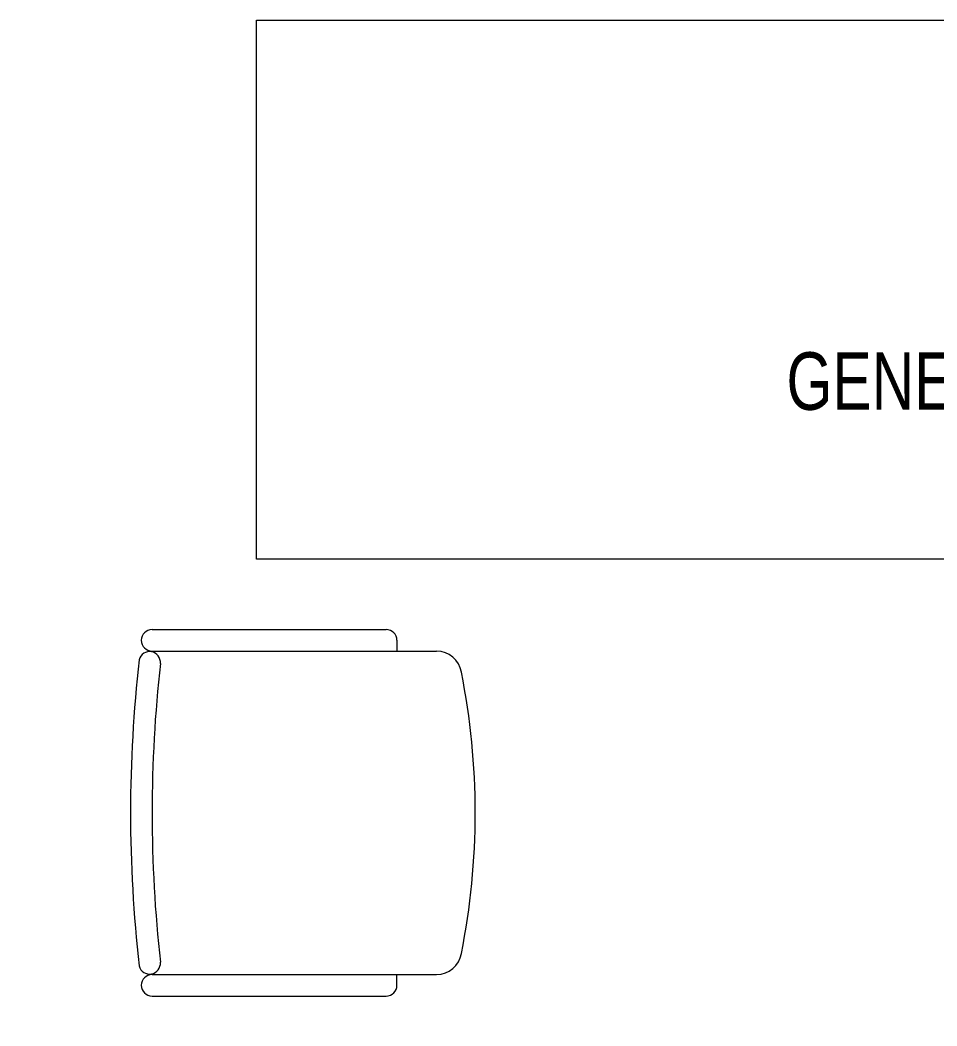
# Model space of a CAD drawing. Extents: x -234346 to 58427, y -132654 to -82394.
# Drawn here: x -36438 to -35163, y -102922 to -101523 of the extents above; entities that cross this region are included whole.
import ezdxf

# ---------------------------------------------------------------- set-up
doc = ezdxf.new("R2010")
doc.units = 0
doc.header["$LTSCALE"] = 8
for name, color, linetype, lineweight in [('72_EGR_BASE_TEXT', 9, 'Continuous', 5), ('72_EGR_EQP_TAG', 9, 'Continuous', 5), ('LOADING', 9, 'Continuous', 5), ('Wooden Joinery', 9, 'Continuous', 5)]:
    doc.layers.add(name, color=color, linetype=linetype, lineweight=lineweight)
doc.layers.add('TME-NON MEDICAL FURNITURE', color=9, linetype='Continuous')
doc.styles.add('X3G_ENTITY_9EC9', font='swisscl.ttf', dxfattribs={"height": 0.2})

# ---------------------------------------------------------------- blocks, each defined once
blk = doc.blocks.new('A$C72370EFE')
at = {"layer": 'Wooden Joinery'}
for p, q in [((-0.01, -0.04), (-0.02, -0.04)), ((-0.01, -0.03), (-0.01, -0.07)), ((0, -0.03), (-0.01, -0.03)), ((0.04, -0.03), (0.05, -0.03)), ((0.05, -0.03), (0.05, -0.07)), ((0.05, -0.04), (0.06, -0.04)), ((-0.01, -0.06), (-0.02, -0.06)), ((0.05, -0.06), (0.06, -0.06)), ((-0.05, -0.07), (-0.05, -0.16)), ((-0.03, -0.07), (-0.03, -0.16)), ((0, -0.07), (-0.01, -0.07)), ((0.04, -0.07), (0.05, -0.07)), ((0.07, -0.07), (0.07, -0.16)), ((0.09, -0.07), (0.09, -0.16)), ((-0.01, -0.17), (-0.02, -0.17)), ((-0.01, -0.17), (-0.01, -0.19)), ((0.05, -0.17), (0.06, -0.17)), ((0.05, -0.17), (0.05, -0.19)), ((-0.01, -0.19), (-0.02, -0.19)), ((0.05, -0.19), (0.06, -0.19))]:
    blk.add_line(p, q, dxfattribs=at)
for centre, radius, start, end in [((-0.02, -0.07), 0.03, 90, 180), ((0.06, -0.07), 0.03, 0, 90), ((-0.02, -0.07), 0.01, 90, 180), ((0.06, -0.07), 0.01, 0, 90), ((-0.02, -0.16), 0.03, 180, 270), ((-0.02, -0.16), 0.01, 180, 270), ((0.06, -0.16), 0.01, 270, 0), ((0.06, -0.16), 0.03, 270, 0)]:
    blk.add_arc(centre, radius, start, end, dxfattribs=at)
blk = doc.blocks.new('A$C5DAD61B4')
at = {"layer": 'Wooden Joinery'}
for points in [[(80, 959.1), (80, 969.1), (10, 979.1), (10, 959.1)], [(940, 959.1), (940, 969.1), (1010, 979.1), (1010, 959.1)], [(70, 859.1), (70, 849.1), (0, 839.1), (0, 859.1)], [(120, 859.1), (120, 0), (80, 0), (80, 859.1)], [(950, 859.1), (950, 849.1), (1020, 839.1), (1020, 859.1)]]:
    blk.add_lwpolyline(points, close=True, dxfattribs=at)
for points in [[(45, 859.1), (45, 959.1), (20, 959.1), (20, 859.1), (45, 859.1)], [(45, 859.1), (80, 859.1), (80, 899.1), (90, 899.1), (90, 959.1), (45, 959.1), (45, 859.1)], [(975, 859.1), (940, 859.1), (940, 899.1), (930, 899.1), (930, 959.1), (975, 959.1), (975, 859.1)], [(975, 859.1), (975, 959.1), (1000, 959.1), (1000, 859.1), (975, 859.1)]]:
    blk.add_lwpolyline(points, dxfattribs=at)
blk.add_arc((80, 859.1), 860, 272.666, 0, dxfattribs=at)
at = {"layer": 'Wooden Joinery', "xscale": 999.9999999998854, "yscale": 999.9999999998854, "zscale": 999.9999999998854, "rotation": 180}
blk.add_blockref('A$C72370EFE', (120, 0), dxfattribs=at)
blk = doc.blocks.new('GF21016-P')
at = {"layer": 'LOADING', "extrusion": (-1.24384e-09, -1.20261e-09, -1)}
for p, q in [((0.0128, 0.0179), (0.0128, 0.4136)), ((0.4628, 0.0179), (0.4628, 0.4136)), ((-0.0022, 0.3585), (0.0128, 0.3585)), ((0.4778, 0.3585), (0.4628, 0.3585)), ((-0.0172, 0.0179), (-0.0172, 0.3435)), ((0.4928, 0.0179), (0.4928, 0.3435)), ((0.4778, 0.0029), (0.4778, 0.0029))]:
    blk.add_line(p, q, dxfattribs=at)
for centre, radius, start, end in [((-0.2378, -0.5362), 1.0036, 78.7568, 101.2432), ((-0.0478, 0.4136), 0.035, 0, 80.6557), ((-0.4278, 0.4136), 0.035, 99.3443, 180), ((0.0022, 0.3435), 0.015, 0, 90), ((-0.4778, 0.3435), 0.015, 90, 180), ((-0.0284, 0.0145), 0.015, 284.3864, 95.5209), ((-0.2378, 1.8928), 1.8749, 263.6341, 276.3659), ((-0.4471, 0.0145), 0.015, 84.4791, 255.6136), ((0.0022, 0.0179), 0.015, 270, 0), ((0.0022, 0.0179), 0.015, 180, 270), ((-0.4778, 0.0179), 0.015, 270, 0), ((-0.4778, 0.0179), 0.015, 180, 270), ((-0.2378, 1.8734), 1.8855, 263.5119, 276.4881)]:
    blk.add_arc(centre, radius, start, end, dxfattribs=at)
blk = doc.blocks.new('1stF')
at = {"layer": 'LOADING', "color": 9, "elevation": 0}
blk.add_lwpolyline([(-34609.8, -101522.6), (-34609.8, -102272.6), (-36109.8, -102272.6), (-36109.8, -101522.6)], close=True, dxfattribs=at)
at = {"layer": 'TME-NON MEDICAL FURNITURE', "color": 9, "extrusion": (-1.86519e-05, 4.75185e-05, 1), "xscale": -1000.000000000002, "yscale": 1000.000000000002, "zscale": -1000.000000000002, "rotation": 270.0000250975433}
blk.add_blockref('GF21016-P', (-36272.8, -102863.3, -4.3), dxfattribs=at)
at = {"layer": 'Wooden Joinery', "color": 9, "rotation": 90.00000000000001}
blk.add_blockref('A$C5DAD61B4', (-36093.3, -103762.6, 0.1), dxfattribs=at)
at = {"layer": '72_EGR_BASE_TEXT', "color": 9, "insert": (-34388.3, -101984.8, 0.1), "char_height": 80, "width": 3019.253, "attachment_point": 2, "style": 'X3G_ENTITY_9EC9'}
blk.add_mtext('GENERAL CONSULTATION / EXAMINATION ROOM', dxfattribs=at)

msp = doc.modelspace()

# ---------------------------------------------------------------- block references
at = {"layer": '72_EGR_EQP_TAG'}
msp.add_blockref('1stF', (0, 0), dxfattribs=at)

doc.saveas('drawing.dxf')
